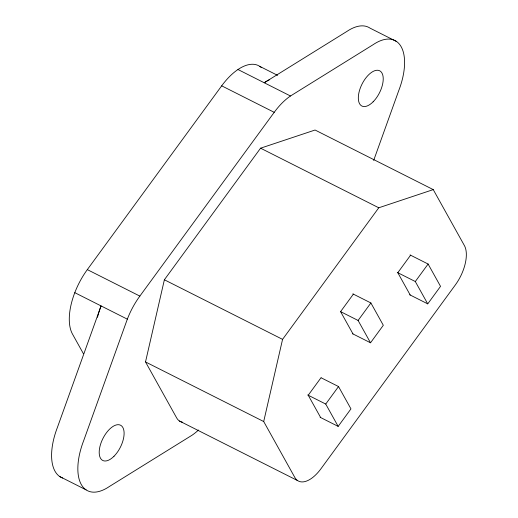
<?xml version="1.0" encoding="UTF-8"?>
<svg xmlns="http://www.w3.org/2000/svg" width="518" height="518" viewBox="0 0 518 518"><rect width="100%" height="100%" fill="white"/><g stroke="black" fill="none" stroke-linecap="round" stroke-linejoin="round"><path stroke-width="0.78" d="M145.513 361.94L164.374 279.772L260.573 148.187L315.061 130.024L433.249 189.614L464.381 245.545A31.022 15.339 -63.2 0 1 455.328 284.958L320.972 468.745A31.022 15.339 -63.2 0 1 294.833 477.46L263.701 421.535L145.513 361.94L176.638 417.864A31.022 15.339 -63.2 0 0 182.569 422.235M263.701 421.535L282.569 339.368L378.768 207.783L433.249 189.614M373.666 160.444L398.756 90.579A53.581 26.489 -63.2 0 0 373.187 44.652L290.481 95.998A50.758 25.097 -63.2 0 0 274.216 112.322L139.854 296.102A50.758 25.097 -63.2 0 0 127.331 319.159L83.676 440.663A53.581 26.489 -63.2 0 0 109.24 486.59L191.945 435.282A50.803 25.117 -63.2 0 0 198.517 430.005M83.392 353.665L72.514 334.123A50.758 25.097 -63.2 0 1 87.322 269.619L221.685 85.833A50.758 25.097 -63.2 0 1 261.428 67.657M353.38 294.133L340.579 311.635L353.011 333.968M370.888 302.959L383.314 325.291L370.519 342.793L358.093 320.461L370.888 302.959L352.849 293.861M321.018 377.726L308.223 395.228L320.655 417.553M410.593 255.199L397.798 272.701L410.224 295.033M338.532 386.551L350.958 408.883L338.163 426.385L325.731 404.053L338.532 386.551L321.212 377.823M428.101 264.031L440.533 286.357L427.738 303.865L415.306 281.533L428.101 264.031L410.062 254.934M396.309 41.388L370.046 28.14A53.581 26.489 -63.2 0 0 346.924 31.41L264.219 82.75A50.758 25.097 -63.2 0 1 269.729 79.642M259.861 66.414L277.603 75.363M237.956 69.509L290.481 95.998M221.685 85.833L274.216 112.322M260.573 148.187L378.768 207.783M397.267 272.436L415.306 281.533M409.699 294.768L427.738 303.865M340.773 311.732L358.093 320.461M352.48 333.696L370.519 342.793M164.374 279.772L282.569 339.368M87.322 269.619L139.854 296.102M307.692 394.962L325.731 404.053M74.806 292.676L127.331 319.159M320.124 417.288L338.163 426.385M179.448 421.017L297.643 480.613M59.855 476.612L86.117 489.86M97.501 317.32A50.758 25.097 -63.2 0 1 101.068 305.918L57.414 427.421A53.581 26.489 -63.2 0 0 62.594 478.023M114.005 456.241A19.742 9.758 -63.2 0 0 121.063 425.518A19.742 9.758 -63.2 0 0 99.89 446.762A19.742 9.758 -63.2 0 0 114.005 456.241M373.128 101.8A19.742 9.758 -63.2 0 0 380.186 71.083A19.742 9.758 -63.2 0 0 359.013 92.321A19.742 9.758 -63.2 0 0 373.128 101.8"/></g></svg>
